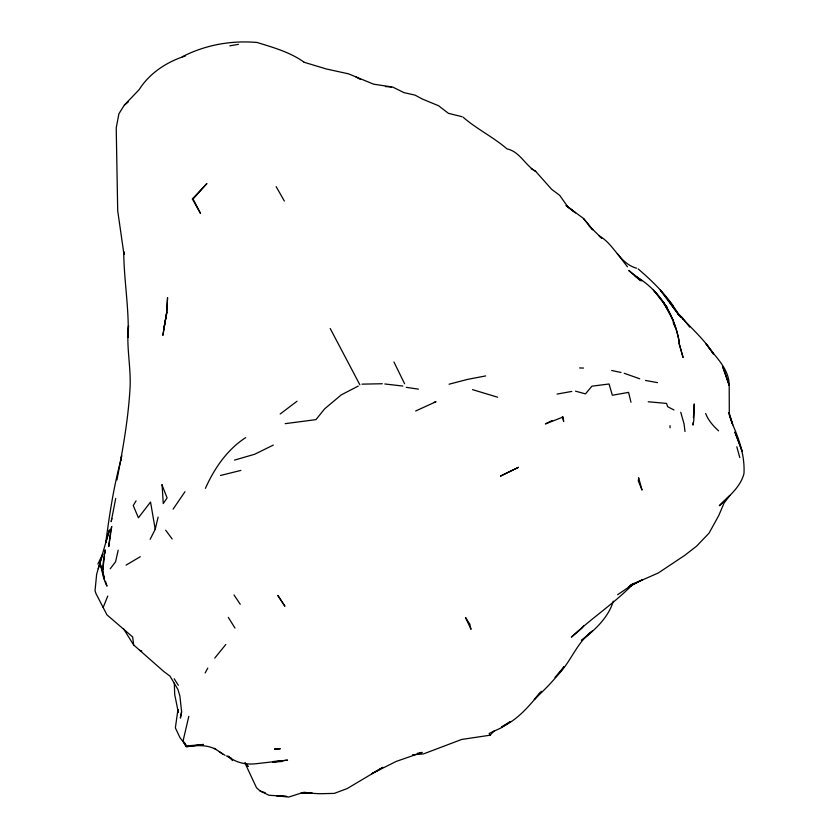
<?xml version="1.0" encoding="UTF-8"?>
<svg xmlns="http://www.w3.org/2000/svg" width="839" height="839" viewBox="0 0 839 839"><rect width="100%" height="100%" fill="white"/><g stroke="black" fill="none" stroke-linecap="round" stroke-linejoin="round"><path stroke-width="1.26" d="M166.835 312.37L167.559 297.677L166.604 312.538L162.86 335.39L166.835 312.37L163.668 329.234M693.161 422.604L693.014 425.1L693.832 420.098L694.252 403.937L693.444 417.633M105.504 581.249L106.983 586.167C100.816 575.03 102.966 561.805 105.263 549.891L104.802 553.614M102.798 569.765L104.497 556.1M120.858 460.192L121.665 455.839L120.858 460.192C113.506 487.291 109.479 514.999 105.735 542.749L109.437 529.891L96.642 574.275L95.038 590.74L95.971 593.582L106.952 614.861L132.646 636.958L133.674 644.981L163.783 671.504L170.002 676.14L177.931 689.459L179.903 696.087L181.581 711.472L180.375 718.069L181.675 711.933M116.243 127.769L118.918 113.737L124.392 105.032L139.054 89.794C149.531 73.119 166.751 61.855 185.304 56.024M111.818 518.471L111.188 521.701L115.719 498.408M116.925 479.908C122.924 449.138 128.43 418.053 130.108 386.716L130.118 386.391C130.894 366.15 126.165 346.119 128.524 325.847L128.126 337.393C129.206 308.668 123.941 280.278 123.711 251.595L123.973 254.427L117.701 210.757L116.233 128.598M188.817 716.359L183.07 740.921L186.342 746.007L203.458 744.455L186.719 746.752L185.88 746.416L183.007 740.837M158.099 517.128L155.215 529.283L150.15 539.299M98.226 568.643L102.851 554.159M118.163 550.206L115.593 561.752L110.203 568.8M613.309 601.154C608.306 617.777 594.725 630.141 581.437 640.482L592.282 631.106C575.753 643.073 570.436 664.299 555.051 677.44L564.091 666.659C555.617 678.908 545.056 689.312 534.275 699.453L539.792 693.045M103.166 607.478L107.77 596.026M205.419 488.361C214.291 468.508 227.096 449.62 245.659 437.633M97.89 564.007L102.704 554.055M205.167 672.93L207.799 668.064M136.065 500.852L133.244 505.55L138.414 517.778L150.548 502.026L155.215 529.283M173.065 509.2L184.968 491.727M583.954 625.475L581.805 628.306L571.411 637.126C591.422 618.238 614.547 603.168 633.844 583.388M161.969 484.827L167.108 497.894L163.259 503.578L162.084 484.669M225.806 644.467L214.753 658.101M541.354 691.326C529.923 705.054 518.177 719.747 501.439 727.077L509.902 721.802M192.362 198.979L206.887 183.531L193.075 199.021L192.362 198.979L200.49 213.4L193.075 199.021M412.526 754.754L423.454 753.925L461.691 739.442L490.039 735.216L494.559 730.57M632.365 584.091L628.421 587.436L632.26 584.405M124.55 104.99L128.367 101.844M634.095 583.598L628.81 586.954L630.823 585.381M280.163 414.005L297.048 401.22M617.63 594.704L634.022 583.619M628.81 586.954L642.789 579.539L630.991 585.003L658.29 572.985L684.802 555.313L696.601 546.137L709.039 533.153L718.792 515.482L724.036 503.106L729.857 495.45L719.296 505.739C728.682 496.426 740.659 486.924 743.962 473.584C744.938 456.521 739.547 440.255 732.793 424.838L728.483 412.662M509.944 721.96L501.617 727.644L489.168 733.443L490.039 735.216M126.06 565.129L140.302 556.697M358.232 386.087L341.284 394.865L324.662 408.813L315.978 419.626L285.208 423.653M552.041 420.57L545.392 423.936L563.147 416.983L563.672 421.482L562.34 416.71M273.315 445.079L254.71 454.245L234.501 460.097M415.662 410.995L436.028 401.703L433.857 402.458M182.136 56.832C205.24 44.918 231.323 40.209 257.101 42.485C273.325 47.498 289.969 52.123 304.064 62.17M449.054 384.21L467.784 379.343L485.697 375.924M220.51 475.482L240.856 470.417M417.329 753.359L422.164 752.405L396.165 761.434L371.75 773.705L382.92 767.307L347.241 788.534L334.289 793.4L319.25 793.725L301.264 792.687L312.087 792.918L303.519 792.425L305.816 792.572L302.05 792.803L288.763 797.05L276.545 795.833M557.044 394.089L571.789 391.425M229.886 45.809L238.402 44.362M361.997 384.147L382.322 383.738M273.776 761.393L282.208 761.424L272.675 762.085L287.546 760.124L255.517 763.784C245.827 764.759 236.063 762.829 228.523 756.505M579.602 367.943L583.524 368.069M385.416 86.553L392.767 87.088L403.958 92.636L415.085 95.132L422.332 99.033L438.577 105.745L448.425 113.328L462.1 116.726M277.908 795.833L286.707 796.452L268.952 795.236L260.237 791.072L256.451 787.643L244.998 763.091M648.211 401.766L666.512 403.412L667.718 406.747L674.011 409.977M384.818 383.979L402.856 386.045M406.223 387.335L418.42 389.149M391.572 86.878L373.638 84.183L348.521 73.842L326.266 68.955L304.106 62.275M185.88 746.416L186.929 746.574C196.609 745.347 207.023 744.487 215.864 749.416M645.485 380.424L657.524 382.647M611.673 370.502L621.017 372.453M575.502 391.163L585.486 393.879L591.925 386.181L609.072 383.989L612.355 395.242L628.579 392.369L630.97 402.269M139.515 650.34L141.801 650.991M472.493 389.621L497.6 397.204M260.237 791.072L265.208 792.729M639.717 378.767L624.216 373.313M636.57 268.207C619.161 263.404 614.253 244.076 599.109 235.885M226.488 756.002L231.375 758.278M355.946 76.947L360.487 79.495M225.062 755.352L214.197 748.283M531.244 168.723L535.66 171.334L551.663 189.331L559.634 195.298L567.951 206.981L575.554 212.875L566.304 205.733M583.472 218.444L592.628 229.655L583.472 218.444L566.115 205.586L567.951 206.981M219.325 751.744L222.87 754.334M535.66 171.334C524.91 165.063 519.886 151.66 506.976 148.87C493.29 137.03 476.804 129.122 463.191 117.271M638.175 268.931C653.644 282.229 668.452 296.754 678.636 314.615M599.854 236.608L601.699 238.161L588.517 225.345M640.346 280.708L628.778 270.494L641.772 280.803L635.133 276C659.485 289.759 674.996 315.328 679.317 342.616C675.888 323.015 667.026 304.599 653.403 290.032L667.299 307.693L662.841 301.495L673.507 320.886M677.671 313.356L682.044 317.436L689.648 327.116M227.893 755.949L232.571 760.533M245.103 763.291L248.187 766.5L245.145 762.882M718.572 430.858C713.223 425.897 708.252 420.412 705.651 413.459M617.357 253.63L627.457 266.812M677.608 313.188L680.649 317.194M165.692 530.206L172.163 538.974M677.849 313.723L660.335 290.168L673.203 306.193L668.641 300.561C680.901 320.676 701.1 334.016 713.433 353.974L705.935 343.56C714.901 356.753 729.143 368.069 729.185 385.321L729.311 413.312L732.793 424.838M677.482 313.115L678.761 314.982M234.029 594.987L240.269 604.311M174.187 678.793L178.361 685.306M123.343 628.484L133.674 644.981M228.313 617.378L234.972 628.054M276.146 186.615L284.337 201.014M184.496 742.767L186.342 746.007L180.018 737.712L175.361 727.874L177.941 709.584L178.308 711.776M330.188 328.469L359.858 384.765M393.931 361.976L404.608 383.748M682.044 317.436L682.988 319.449M673.151 322.554L675.563 328.101M729.636 415.955L732.416 423.905M104.393 577.568L99.956 562.833L103.942 578.952M680.733 412.253L684.016 423.705L685.012 431.508M736.81 446.809L739.788 457.559M178.298 712.332L174.701 694.482L174.323 683.114M670.015 425.646L670.057 427.838M110.79 529.766L108.734 546.577L111.734 526.483L110.79 529.766M638.689 477.999L638.29 480.894L642.034 490.06L638.689 477.999M518.387 467.354L500.621 476.038L518.387 467.354M275.223 749.017L274.489 749.175L280.299 748.734L275.223 749.017M284.82 606.083L277.908 595.575L284.82 606.083M469.704 624.101L465.572 617.577L471.015 629.334L469.704 624.101M724.781 372.233L722.589 366.538L729.185 385.321L724.781 372.233M740.134 445.761L734.87 432.022L742.2 451.424L740.134 445.761M683.019 357.309L679.055 343.214L683.019 357.309"/></g></svg>
